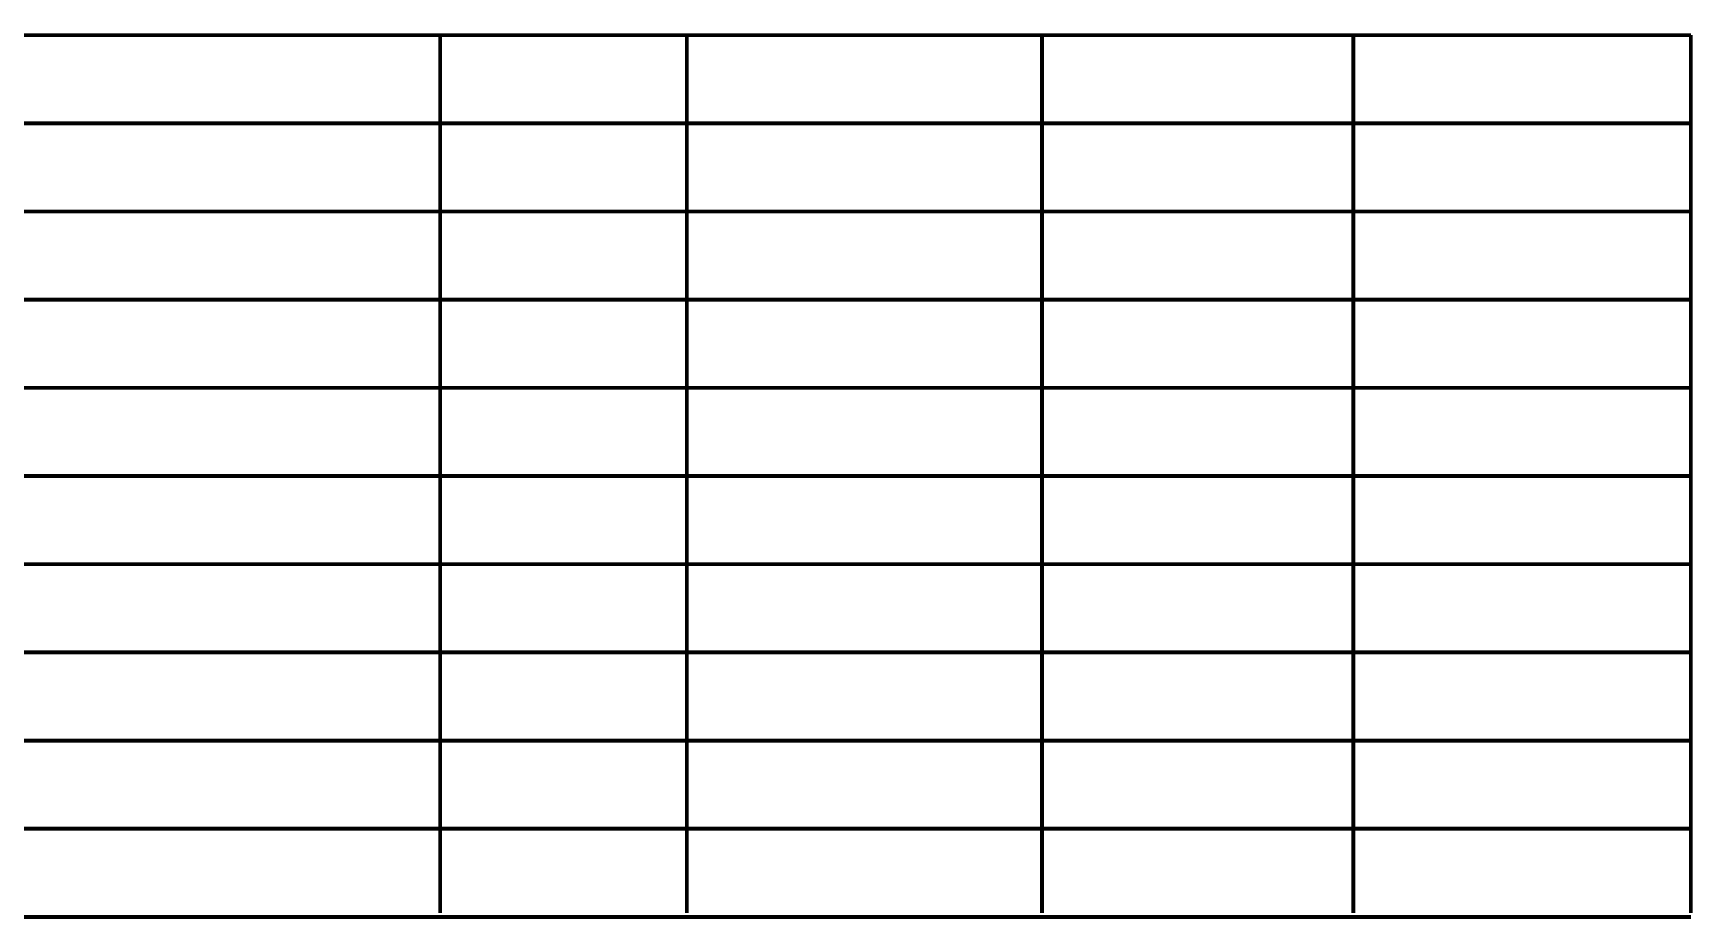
# Model space of a CAD drawing. Header units: millimetres. Extents: x -17 to 182, y -88 to 11.
# Drawn here: x 72.8 to 182.1, y -70.2 to -11.9 of the extents above; entities that cross this region are included whole.
import ezdxf

# ---------------------------------------------------------------- set-up
doc = ezdxf.new("R2010")
doc.units = ezdxf.units.MM
doc.header["$MEASUREMENT"] = 0
doc.layers.add('Document-Layer', color=7, linetype='Continuous', true_color=0xffffff)

msp = doc.modelspace()

# ---------------------------------------------------------------- linework, layer by layer
at = {"layer": 'Document-Layer', "const_width": 0.254}
for points in [[(35, -12), (181.99, -12)], [(99.6, -12), (99.6, -69.8)], [(115.85, -12), (115.85, -69.8)], [(139.25, -12), (139.25, -69.8)], [(159.76, -12), (159.76, -69.8)], [(181.99, -12), (181.99, -69.8)], [(35, -17.81), (181.99, -17.81)], [(35, -23.61), (181.99, -23.61)], [(35, -29.42), (181.99, -29.42)], [(35, -35.22), (181.99, -35.22)], [(35, -41.03), (181.99, -41.03)], [(35, -46.83), (181.99, -46.83)], [(35, -52.64), (181.99, -52.64)], [(35, -58.45), (181.99, -58.45)], [(35, -64.25), (181.99, -64.25)], [(35, -70.06), (181.99, -70.06)]]:
    msp.add_lwpolyline(points, dxfattribs=at)

doc.saveas('drawing.dxf')
